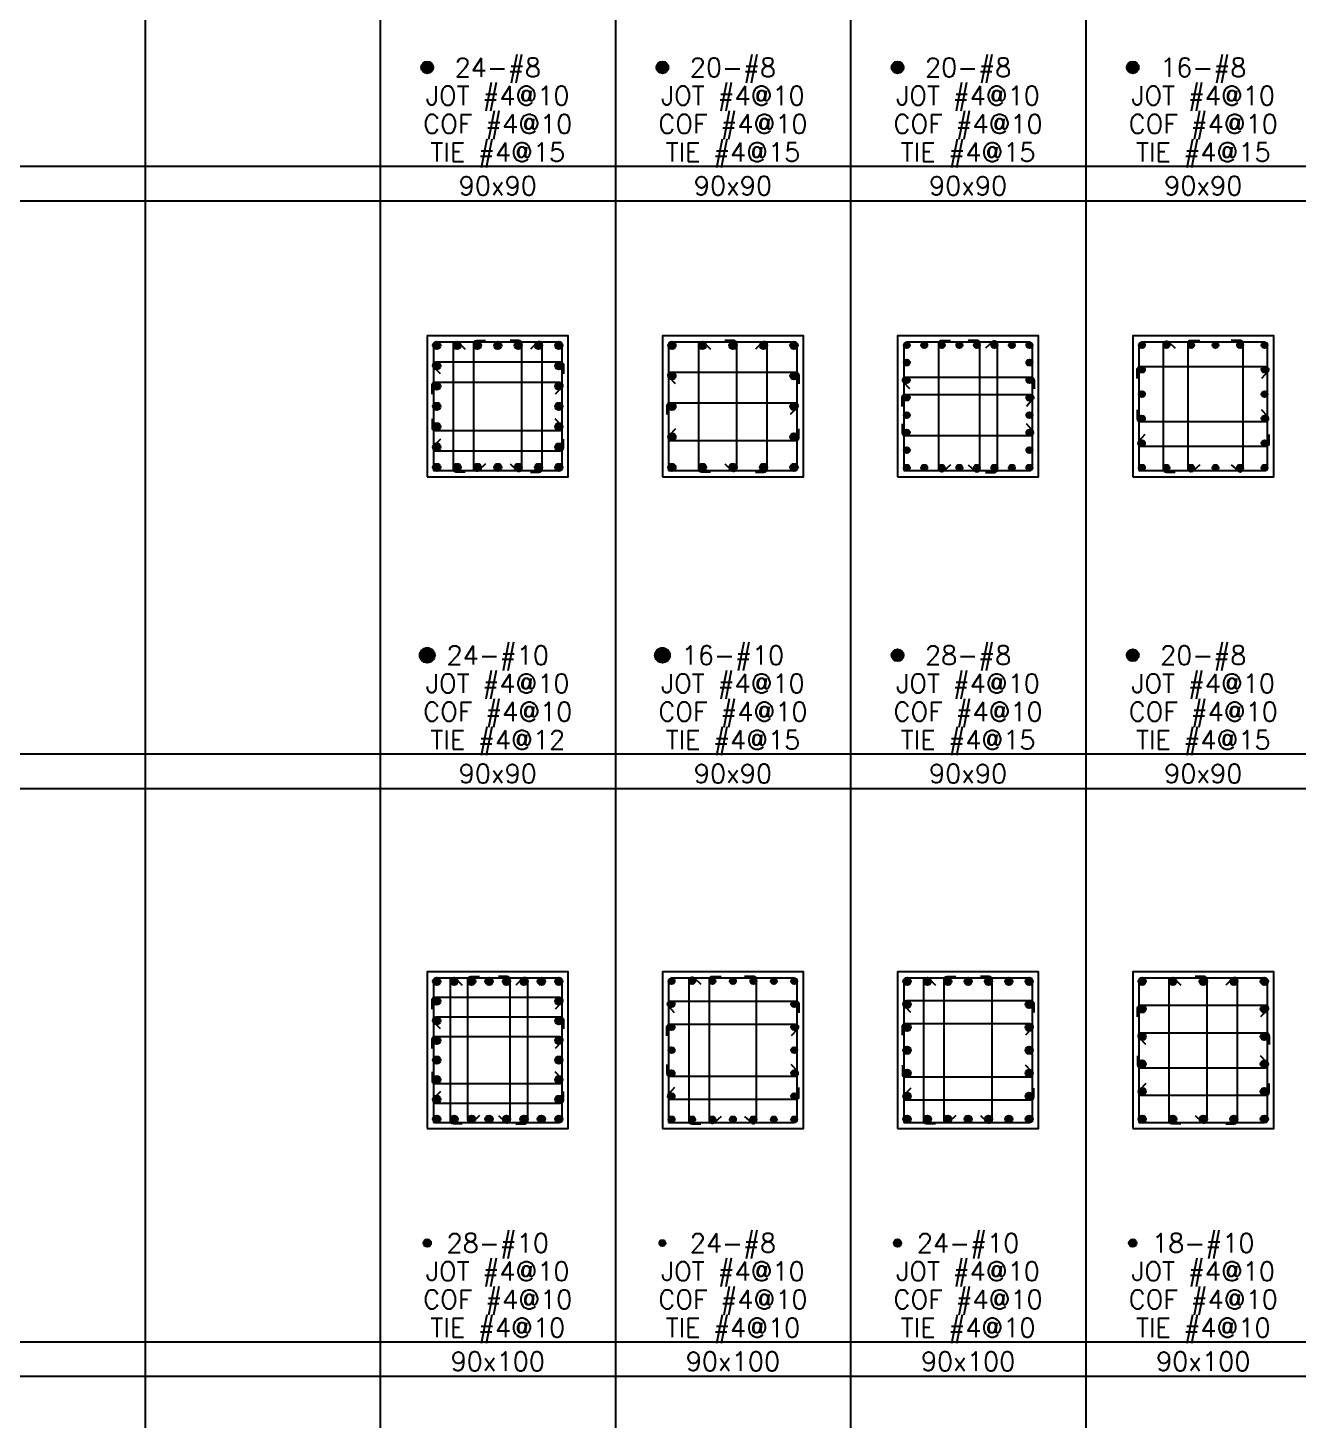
# Model space of a CAD drawing. Header units: millimetres. Extents: x 0 to 31920, y -6088 to 2522.
# Drawn here: x 7194 to 8005, y 825 to 1713 of the extents above; entities that cross this region are included whole.
import ezdxf
from ezdxf.enums import TextEntityAlignment as Align

# ---------------------------------------------------------------- set-up
doc = ezdxf.new("R2010")
doc.units = ezdxf.units.MM
doc.header["$MEASUREMENT"] = 0
for name, color, linetype in [('S-RC', 130, 'Continuous'), ('S-REINF', 6, 'Continuous'), ('S-REINFD', 201, 'Continuous'), ('S-STUD', 1, 'Continuous'), ('S-TEXT', 2, 'Continuous')]:
    doc.layers.add(name, color=color, linetype=linetype)
doc.styles.add('CS4', font='romans.shx', dxfattribs={"width": 0.8, "bigfont": 'lsp.shx'})

msp = doc.modelspace()

# ---------------------------------------------------------------- hatches: boundary and pattern name
at = {"layer": 'S-REINFD'}
h = msp.add_hatch(color=256, dxfattribs=at)
edge = h.paths.add_edge_path()
edge.add_arc((7449, 1688), 3.81, 0, 360)
h = msp.add_hatch(color=256, dxfattribs=at)
edge = h.paths.add_edge_path()
edge.add_arc((7599, 1688), 3.81, 0, 360)
h = msp.add_hatch(color=256, dxfattribs=at)
edge = h.paths.add_edge_path()
edge.add_arc((7749, 1688), 3.81, 0, 360)
h = msp.add_hatch(color=256, dxfattribs=at)
edge = h.paths.add_edge_path()
edge.add_arc((7899, 1688), 3.81, 0, 360)
h = msp.add_hatch(color=256, dxfattribs=at)
edge = h.paths.add_edge_path()
edge.add_arc((7455.06, 1510.69), 2.38, 0, 360)
h = msp.add_hatch(color=256, dxfattribs=at)
edge = h.paths.add_edge_path()
edge.add_arc((7468.04, 1510.69), 2.38, 0, 360)
h = msp.add_hatch(color=256, dxfattribs=at)
edge = h.paths.add_edge_path()
edge.add_arc((7481.02, 1510.69), 2.38, 0, 360)
h = msp.add_hatch(color=256, dxfattribs=at)
edge = h.paths.add_edge_path()
edge.add_arc((7494, 1510.69), 2.38, 0, 360)
h = msp.add_hatch(color=256, dxfattribs=at)
edge = h.paths.add_edge_path()
edge.add_arc((7506.98, 1510.69), 2.38, 0, 360)
h = msp.add_hatch(color=256, dxfattribs=at)
edge = h.paths.add_edge_path()
edge.add_arc((7519.96, 1510.69), 2.38, 0, 360)
h = msp.add_hatch(color=256, dxfattribs=at)
edge = h.paths.add_edge_path()
edge.add_arc((7532.94, 1510.69), 2.38, 0, 360)
h = msp.add_hatch(color=256, dxfattribs=at)
edge = h.paths.add_edge_path()
edge.add_arc((7605.06, 1510.69), 2.38, 0, 360)
h = msp.add_hatch(color=256, dxfattribs=at)
edge = h.paths.add_edge_path()
edge.add_arc((7624.53, 1510.69), 2.38, 0, 360)
h = msp.add_hatch(color=256, dxfattribs=at)
edge = h.paths.add_edge_path()
edge.add_arc((7644, 1510.69), 2.38, 0, 360)
h = msp.add_hatch(color=256, dxfattribs=at)
edge = h.paths.add_edge_path()
edge.add_arc((7663.47, 1510.69), 2.38, 0, 360)
h = msp.add_hatch(color=256, dxfattribs=at)
edge = h.paths.add_edge_path()
edge.add_arc((7682.94, 1510.69), 2.38, 0, 360)
h = msp.add_hatch(color=256, dxfattribs=at)
edge = h.paths.add_edge_path()
edge.add_arc((7754.9, 1510.85), 1.91, 0, 360)
h = msp.add_hatch(color=256, dxfattribs=at)
edge = h.paths.add_edge_path()
edge.add_arc((7766.07, 1510.85), 1.91, 0, 360)
h = msp.add_hatch(color=256, dxfattribs=at)
edge = h.paths.add_edge_path()
edge.add_arc((7777.24, 1510.85), 1.91, 0, 360)
h = msp.add_hatch(color=256, dxfattribs=at)
edge = h.paths.add_edge_path()
edge.add_arc((7788.41, 1510.85), 1.91, 0, 360)
h = msp.add_hatch(color=256, dxfattribs=at)
edge = h.paths.add_edge_path()
edge.add_arc((7799.59, 1510.85), 1.91, 0, 360)
h = msp.add_hatch(color=256, dxfattribs=at)
edge = h.paths.add_edge_path()
edge.add_arc((7810.76, 1510.85), 1.91, 0, 360)
h = msp.add_hatch(color=256, dxfattribs=at)
edge = h.paths.add_edge_path()
edge.add_arc((7821.93, 1510.85), 1.91, 0, 360)
h = msp.add_hatch(color=256, dxfattribs=at)
edge = h.paths.add_edge_path()
edge.add_arc((7833.09, 1510.85), 1.91, 0, 360)
h = msp.add_hatch(color=256, dxfattribs=at)
edge = h.paths.add_edge_path()
edge.add_arc((7904.9, 1510.85), 1.91, 0, 360)
h = msp.add_hatch(color=256, dxfattribs=at)
edge = h.paths.add_edge_path()
edge.add_arc((7920.54, 1510.85), 1.91, 0, 360)
h = msp.add_hatch(color=256, dxfattribs=at)
edge = h.paths.add_edge_path()
edge.add_arc((7936.18, 1510.85), 1.91, 0, 360)
h = msp.add_hatch(color=256, dxfattribs=at)
edge = h.paths.add_edge_path()
edge.add_arc((7951.82, 1510.85), 1.91, 0, 360)
h = msp.add_hatch(color=256, dxfattribs=at)
edge = h.paths.add_edge_path()
edge.add_arc((7967.46, 1510.85), 1.91, 0, 360)
h = msp.add_hatch(color=256, dxfattribs=at)
edge = h.paths.add_edge_path()
edge.add_arc((7983.09, 1510.85), 1.91, 0, 360)
h = msp.add_hatch(color=256, dxfattribs=at)
edge = h.paths.add_edge_path()
edge.add_arc((7754.9, 1499.67), 1.91, 0, 360)
h = msp.add_hatch(color=256, dxfattribs=at)
edge = h.paths.add_edge_path()
edge.add_arc((7833.09, 1499.67), 1.91, 0, 360)
h = msp.add_hatch(color=256, dxfattribs=at)
edge = h.paths.add_edge_path()
edge.add_arc((7455.06, 1497.71), 2.38, 0, 360)
h = msp.add_hatch(color=256, dxfattribs=at)
edge = h.paths.add_edge_path()
edge.add_arc((7532.94, 1497.71), 2.38, 0, 360)
h = msp.add_hatch(color=256, dxfattribs=at)
edge = h.paths.add_edge_path()
edge.add_arc((7605.06, 1491.22), 2.38, 0, 360)
h = msp.add_hatch(color=256, dxfattribs=at)
edge = h.paths.add_edge_path()
edge.add_arc((7682.94, 1491.22), 2.38, 0, 360)
h = msp.add_hatch(color=256, dxfattribs=at)
edge = h.paths.add_edge_path()
edge.add_arc((7904.9, 1495.21), 1.91, 0, 360)
h = msp.add_hatch(color=256, dxfattribs=at)
edge = h.paths.add_edge_path()
edge.add_arc((7983.09, 1495.21), 1.91, 0, 360)
h = msp.add_hatch(color=256, dxfattribs=at)
edge = h.paths.add_edge_path()
edge.add_arc((7455.06, 1484.73), 2.38, 0, 360)
h = msp.add_hatch(color=256, dxfattribs=at)
edge = h.paths.add_edge_path()
edge.add_arc((7532.94, 1484.73), 2.38, 0, 360)
h = msp.add_hatch(color=256, dxfattribs=at)
edge = h.paths.add_edge_path()
edge.add_arc((7754.9, 1488.51), 1.91, 0, 360)
h = msp.add_hatch(color=256, dxfattribs=at)
edge = h.paths.add_edge_path()
edge.add_arc((7833.09, 1488.51), 1.91, 0, 360)
h = msp.add_hatch(color=256, dxfattribs=at)
edge = h.paths.add_edge_path()
edge.add_arc((7754.9, 1477.34), 1.91, 0, 360)
h = msp.add_hatch(color=256, dxfattribs=at)
edge = h.paths.add_edge_path()
edge.add_arc((7833.09, 1477.34), 1.91, 0, 360)
h = msp.add_hatch(color=256, dxfattribs=at)
edge = h.paths.add_edge_path()
edge.add_arc((7904.9, 1479.57), 1.91, 0, 360)
h = msp.add_hatch(color=256, dxfattribs=at)
edge = h.paths.add_edge_path()
edge.add_arc((7983.09, 1479.57), 1.91, 0, 360)
h = msp.add_hatch(color=256, dxfattribs=at)
edge = h.paths.add_edge_path()
edge.add_arc((7455.06, 1471.75), 2.38, 0, 360)
h = msp.add_hatch(color=256, dxfattribs=at)
edge = h.paths.add_edge_path()
edge.add_arc((7532.94, 1471.75), 2.38, 0, 360)
h = msp.add_hatch(color=256, dxfattribs=at)
edge = h.paths.add_edge_path()
edge.add_arc((7605.06, 1471.75), 2.38, 0, 360)
h = msp.add_hatch(color=256, dxfattribs=at)
edge = h.paths.add_edge_path()
edge.add_arc((7682.94, 1471.75), 2.38, 0, 360)
h = msp.add_hatch(color=256, dxfattribs=at)
edge = h.paths.add_edge_path()
edge.add_arc((7754.9, 1466.17), 1.91, 0, 360)
h = msp.add_hatch(color=256, dxfattribs=at)
edge = h.paths.add_edge_path()
edge.add_arc((7833.09, 1466.17), 1.91, 0, 360)
h = msp.add_hatch(color=256, dxfattribs=at)
edge = h.paths.add_edge_path()
edge.add_arc((7904.9, 1463.93), 1.91, 0, 360)
h = msp.add_hatch(color=256, dxfattribs=at)
edge = h.paths.add_edge_path()
edge.add_arc((7983.09, 1463.93), 1.91, 0, 360)
h = msp.add_hatch(color=256, dxfattribs=at)
edge = h.paths.add_edge_path()
edge.add_arc((7455.06, 1458.77), 2.38, 0, 360)
h = msp.add_hatch(color=256, dxfattribs=at)
edge = h.paths.add_edge_path()
edge.add_arc((7532.94, 1458.77), 2.38, 0, 360)
h = msp.add_hatch(color=256, dxfattribs=at)
edge = h.paths.add_edge_path()
edge.add_arc((7754.9, 1455), 1.91, 0, 360)
h = msp.add_hatch(color=256, dxfattribs=at)
edge = h.paths.add_edge_path()
edge.add_arc((7833.09, 1455), 1.91, 0, 360)
h = msp.add_hatch(color=256, dxfattribs=at)
edge = h.paths.add_edge_path()
edge.add_arc((7455.06, 1445.79), 2.38, 0, 360)
h = msp.add_hatch(color=256, dxfattribs=at)
edge = h.paths.add_edge_path()
edge.add_arc((7532.94, 1445.79), 2.38, 0, 360)
h = msp.add_hatch(color=256, dxfattribs=at)
edge = h.paths.add_edge_path()
edge.add_arc((7605.06, 1452.28), 2.38, 0, 360)
h = msp.add_hatch(color=256, dxfattribs=at)
edge = h.paths.add_edge_path()
edge.add_arc((7682.94, 1452.28), 2.38, 0, 360)
h = msp.add_hatch(color=256, dxfattribs=at)
edge = h.paths.add_edge_path()
edge.add_arc((7904.9, 1448.29), 1.91, 0, 360)
h = msp.add_hatch(color=256, dxfattribs=at)
edge = h.paths.add_edge_path()
edge.add_arc((7983.09, 1448.29), 1.91, 0, 360)
h = msp.add_hatch(color=256, dxfattribs=at)
edge = h.paths.add_edge_path()
edge.add_arc((7754.9, 1443.83), 1.91, 0, 360)
h = msp.add_hatch(color=256, dxfattribs=at)
edge = h.paths.add_edge_path()
edge.add_arc((7833.09, 1443.83), 1.91, 0, 360)
h = msp.add_hatch(color=256, dxfattribs=at)
edge = h.paths.add_edge_path()
edge.add_arc((7455.06, 1432.81), 2.38, 0, 360)
h = msp.add_hatch(color=256, dxfattribs=at)
edge = h.paths.add_edge_path()
edge.add_arc((7468.04, 1432.81), 2.38, 0, 360)
h = msp.add_hatch(color=256, dxfattribs=at)
edge = h.paths.add_edge_path()
edge.add_arc((7481.02, 1432.81), 2.38, 0, 360)
h = msp.add_hatch(color=256, dxfattribs=at)
edge = h.paths.add_edge_path()
edge.add_arc((7494, 1432.81), 2.38, 0, 360)
h = msp.add_hatch(color=256, dxfattribs=at)
edge = h.paths.add_edge_path()
edge.add_arc((7506.98, 1432.81), 2.38, 0, 360)
h = msp.add_hatch(color=256, dxfattribs=at)
edge = h.paths.add_edge_path()
edge.add_arc((7519.96, 1432.81), 2.38, 0, 360)
h = msp.add_hatch(color=256, dxfattribs=at)
edge = h.paths.add_edge_path()
edge.add_arc((7532.94, 1432.81), 2.38, 0, 360)
h = msp.add_hatch(color=256, dxfattribs=at)
edge = h.paths.add_edge_path()
edge.add_arc((7605.06, 1432.81), 2.38, 0, 360)
h = msp.add_hatch(color=256, dxfattribs=at)
edge = h.paths.add_edge_path()
edge.add_arc((7624.53, 1432.81), 2.38, 0, 360)
h = msp.add_hatch(color=256, dxfattribs=at)
edge = h.paths.add_edge_path()
edge.add_arc((7644, 1432.81), 2.38, 0, 360)
h = msp.add_hatch(color=256, dxfattribs=at)
edge = h.paths.add_edge_path()
edge.add_arc((7663.47, 1432.81), 2.38, 0, 360)
h = msp.add_hatch(color=256, dxfattribs=at)
edge = h.paths.add_edge_path()
edge.add_arc((7682.94, 1432.81), 2.38, 0, 360)
h = msp.add_hatch(color=256, dxfattribs=at)
edge = h.paths.add_edge_path()
edge.add_arc((7754.9, 1432.66), 1.91, 0, 360)
h = msp.add_hatch(color=256, dxfattribs=at)
edge = h.paths.add_edge_path()
edge.add_arc((7766.07, 1432.66), 1.91, 0, 360)
h = msp.add_hatch(color=256, dxfattribs=at)
edge = h.paths.add_edge_path()
edge.add_arc((7777.24, 1432.66), 1.91, 0, 360)
h = msp.add_hatch(color=256, dxfattribs=at)
edge = h.paths.add_edge_path()
edge.add_arc((7788.41, 1432.66), 1.91, 0, 360)
h = msp.add_hatch(color=256, dxfattribs=at)
edge = h.paths.add_edge_path()
edge.add_arc((7799.59, 1432.66), 1.91, 0, 360)
h = msp.add_hatch(color=256, dxfattribs=at)
edge = h.paths.add_edge_path()
edge.add_arc((7810.76, 1432.66), 1.91, 0, 360)
h = msp.add_hatch(color=256, dxfattribs=at)
edge = h.paths.add_edge_path()
edge.add_arc((7821.93, 1432.66), 1.91, 0, 360)
h = msp.add_hatch(color=256, dxfattribs=at)
edge = h.paths.add_edge_path()
edge.add_arc((7833.09, 1432.66), 1.91, 0, 360)
h = msp.add_hatch(color=256, dxfattribs=at)
edge = h.paths.add_edge_path()
edge.add_arc((7904.9, 1432.66), 1.91, 0, 360)
h = msp.add_hatch(color=256, dxfattribs=at)
edge = h.paths.add_edge_path()
edge.add_arc((7920.54, 1432.66), 1.91, 0, 360)
h = msp.add_hatch(color=256, dxfattribs=at)
edge = h.paths.add_edge_path()
edge.add_arc((7936.18, 1432.66), 1.91, 0, 360)
h = msp.add_hatch(color=256, dxfattribs=at)
edge = h.paths.add_edge_path()
edge.add_arc((7951.82, 1432.66), 1.91, 0, 360)
h = msp.add_hatch(color=256, dxfattribs=at)
edge = h.paths.add_edge_path()
edge.add_arc((7967.46, 1432.66), 1.91, 0, 360)
h = msp.add_hatch(color=256, dxfattribs=at)
edge = h.paths.add_edge_path()
edge.add_arc((7983.09, 1432.66), 1.91, 0, 360)
h = msp.add_hatch(color=256, dxfattribs=at)
edge = h.paths.add_edge_path()
edge.add_arc((7449, 1313), 4.76, 0, 360)
h = msp.add_hatch(color=256, dxfattribs=at)
edge = h.paths.add_edge_path()
edge.add_arc((7599, 1313), 4.76, 0, 360)
h = msp.add_hatch(color=256, dxfattribs=at)
edge = h.paths.add_edge_path()
edge.add_arc((7749, 1313), 3.81, 0, 360)
h = msp.add_hatch(color=256, dxfattribs=at)
edge = h.paths.add_edge_path()
edge.add_arc((7899, 1313), 3.81, 0, 360)
h = msp.add_hatch(color=256, dxfattribs=at)
edge = h.paths.add_edge_path()
edge.add_arc((7455.06, 1104.94), 2.38, 0, 360)
h = msp.add_hatch(color=256, dxfattribs=at)
edge = h.paths.add_edge_path()
edge.add_arc((7466.19, 1104.94), 2.38, 0, 360)
h = msp.add_hatch(color=256, dxfattribs=at)
edge = h.paths.add_edge_path()
edge.add_arc((7477.31, 1104.94), 2.38, 0, 360)
h = msp.add_hatch(color=256, dxfattribs=at)
edge = h.paths.add_edge_path()
edge.add_arc((7488.44, 1104.94), 2.38, 0, 360)
h = msp.add_hatch(color=256, dxfattribs=at)
edge = h.paths.add_edge_path()
edge.add_arc((7499.56, 1104.94), 2.38, 0, 360)
h = msp.add_hatch(color=256, dxfattribs=at)
edge = h.paths.add_edge_path()
edge.add_arc((7510.69, 1104.94), 2.38, 0, 360)
h = msp.add_hatch(color=256, dxfattribs=at)
edge = h.paths.add_edge_path()
edge.add_arc((7521.81, 1104.94), 2.38, 0, 360)
h = msp.add_hatch(color=256, dxfattribs=at)
edge = h.paths.add_edge_path()
edge.add_arc((7532.94, 1104.94), 2.38, 0, 360)
h = msp.add_hatch(color=256, dxfattribs=at)
edge = h.paths.add_edge_path()
edge.add_arc((7604.9, 1105.1), 1.91, 0, 360)
h = msp.add_hatch(color=256, dxfattribs=at)
edge = h.paths.add_edge_path()
edge.add_arc((7617.94, 1105.1), 1.91, 0, 360)
h = msp.add_hatch(color=256, dxfattribs=at)
edge = h.paths.add_edge_path()
edge.add_arc((7630.97, 1105.1), 1.91, 0, 360)
h = msp.add_hatch(color=256, dxfattribs=at)
edge = h.paths.add_edge_path()
edge.add_arc((7644, 1105.1), 1.91, 0, 360)
h = msp.add_hatch(color=256, dxfattribs=at)
edge = h.paths.add_edge_path()
edge.add_arc((7657.03, 1105.1), 1.91, 0, 360)
h = msp.add_hatch(color=256, dxfattribs=at)
edge = h.paths.add_edge_path()
edge.add_arc((7670.06, 1105.1), 1.91, 0, 360)
h = msp.add_hatch(color=256, dxfattribs=at)
edge = h.paths.add_edge_path()
edge.add_arc((7683.09, 1105.1), 1.91, 0, 360)
h = msp.add_hatch(color=256, dxfattribs=at)
edge = h.paths.add_edge_path()
edge.add_arc((7755.06, 1104.94), 2.38, 0, 360)
h = msp.add_hatch(color=256, dxfattribs=at)
edge = h.paths.add_edge_path()
edge.add_arc((7768.04, 1104.94), 2.38, 0, 360)
h = msp.add_hatch(color=256, dxfattribs=at)
edge = h.paths.add_edge_path()
edge.add_arc((7781.02, 1104.94), 2.38, 0, 360)
h = msp.add_hatch(color=256, dxfattribs=at)
edge = h.paths.add_edge_path()
edge.add_arc((7794, 1104.94), 2.38, 0, 360)
h = msp.add_hatch(color=256, dxfattribs=at)
edge = h.paths.add_edge_path()
edge.add_arc((7806.98, 1104.94), 2.38, 0, 360)
h = msp.add_hatch(color=256, dxfattribs=at)
edge = h.paths.add_edge_path()
edge.add_arc((7819.96, 1104.94), 2.38, 0, 360)
h = msp.add_hatch(color=256, dxfattribs=at)
edge = h.paths.add_edge_path()
edge.add_arc((7832.94, 1104.94), 2.38, 0, 360)
h = msp.add_hatch(color=256, dxfattribs=at)
edge = h.paths.add_edge_path()
edge.add_arc((7905.06, 1104.94), 2.38, 0, 360)
h = msp.add_hatch(color=256, dxfattribs=at)
edge = h.paths.add_edge_path()
edge.add_arc((7924.53, 1104.94), 2.38, 0, 360)
h = msp.add_hatch(color=256, dxfattribs=at)
edge = h.paths.add_edge_path()
edge.add_arc((7944, 1104.94), 2.38, 0, 360)
h = msp.add_hatch(color=256, dxfattribs=at)
edge = h.paths.add_edge_path()
edge.add_arc((7963.47, 1104.94), 2.38, 0, 360)
h = msp.add_hatch(color=256, dxfattribs=at)
edge = h.paths.add_edge_path()
edge.add_arc((7982.94, 1104.94), 2.38, 0, 360)
h = msp.add_hatch(color=256, dxfattribs=at)
edge = h.paths.add_edge_path()
edge.add_arc((7455.06, 1092.38), 2.38, 0, 360)
h = msp.add_hatch(color=256, dxfattribs=at)
edge = h.paths.add_edge_path()
edge.add_arc((7532.94, 1092.38), 2.38, 0, 360)
h = msp.add_hatch(color=256, dxfattribs=at)
edge = h.paths.add_edge_path()
edge.add_arc((7755.06, 1090.29), 2.38, 0, 360)
h = msp.add_hatch(color=256, dxfattribs=at)
edge = h.paths.add_edge_path()
edge.add_arc((7832.94, 1090.29), 2.38, 0, 360)
h = msp.add_hatch(color=256, dxfattribs=at)
edge = h.paths.add_edge_path()
edge.add_arc((7604.9, 1090.4), 1.91, 0, 360)
h = msp.add_hatch(color=256, dxfattribs=at)
edge = h.paths.add_edge_path()
edge.add_arc((7683.09, 1090.4), 1.91, 0, 360)
h = msp.add_hatch(color=256, dxfattribs=at)
edge = h.paths.add_edge_path()
edge.add_arc((7905.06, 1087.36), 2.38, 0, 360)
h = msp.add_hatch(color=256, dxfattribs=at)
edge = h.paths.add_edge_path()
edge.add_arc((7982.94, 1087.36), 2.38, 0, 360)
h = msp.add_hatch(color=256, dxfattribs=at)
edge = h.paths.add_edge_path()
edge.add_arc((7455.06, 1079.83), 2.38, 0, 360)
h = msp.add_hatch(color=256, dxfattribs=at)
edge = h.paths.add_edge_path()
edge.add_arc((7532.94, 1079.83), 2.38, 0, 360)
h = msp.add_hatch(color=256, dxfattribs=at)
edge = h.paths.add_edge_path()
edge.add_arc((7604.9, 1075.7), 1.91, 0, 360)
h = msp.add_hatch(color=256, dxfattribs=at)
edge = h.paths.add_edge_path()
edge.add_arc((7683.09, 1075.7), 1.91, 0, 360)
h = msp.add_hatch(color=256, dxfattribs=at)
edge = h.paths.add_edge_path()
edge.add_arc((7755.06, 1075.65), 2.38, 0, 360)
h = msp.add_hatch(color=256, dxfattribs=at)
edge = h.paths.add_edge_path()
edge.add_arc((7832.94, 1075.65), 2.38, 0, 360)
h = msp.add_hatch(color=256, dxfattribs=at)
edge = h.paths.add_edge_path()
edge.add_arc((7455.06, 1067.28), 2.38, 0, 360)
h = msp.add_hatch(color=256, dxfattribs=at)
edge = h.paths.add_edge_path()
edge.add_arc((7532.94, 1067.28), 2.38, 0, 360)
h = msp.add_hatch(color=256, dxfattribs=at)
edge = h.paths.add_edge_path()
edge.add_arc((7905.06, 1069.79), 2.38, 0, 360)
h = msp.add_hatch(color=256, dxfattribs=at)
edge = h.paths.add_edge_path()
edge.add_arc((7982.94, 1069.79), 2.38, 0, 360)
h = msp.add_hatch(color=256, dxfattribs=at)
edge = h.paths.add_edge_path()
edge.add_arc((7455.06, 1054.72), 2.38, 0, 360)
h = msp.add_hatch(color=256, dxfattribs=at)
edge = h.paths.add_edge_path()
edge.add_arc((7532.94, 1054.72), 2.38, 0, 360)
h = msp.add_hatch(color=256, dxfattribs=at)
edge = h.paths.add_edge_path()
edge.add_arc((7604.9, 1061), 1.91, 0, 360)
h = msp.add_hatch(color=256, dxfattribs=at)
edge = h.paths.add_edge_path()
edge.add_arc((7683.09, 1061), 1.91, 0, 360)
h = msp.add_hatch(color=256, dxfattribs=at)
edge = h.paths.add_edge_path()
edge.add_arc((7755.06, 1061), 2.38, 0, 360)
h = msp.add_hatch(color=256, dxfattribs=at)
edge = h.paths.add_edge_path()
edge.add_arc((7832.94, 1061), 2.38, 0, 360)
h = msp.add_hatch(color=256, dxfattribs=at)
edge = h.paths.add_edge_path()
edge.add_arc((7604.9, 1046.3), 1.91, 0, 360)
h = msp.add_hatch(color=256, dxfattribs=at)
edge = h.paths.add_edge_path()
edge.add_arc((7683.09, 1046.3), 1.91, 0, 360)
h = msp.add_hatch(color=256, dxfattribs=at)
edge = h.paths.add_edge_path()
edge.add_arc((7755.06, 1046.35), 2.38, 0, 360)
h = msp.add_hatch(color=256, dxfattribs=at)
edge = h.paths.add_edge_path()
edge.add_arc((7832.94, 1046.35), 2.38, 0, 360)
h = msp.add_hatch(color=256, dxfattribs=at)
edge = h.paths.add_edge_path()
edge.add_arc((7905.06, 1052.21), 2.38, 0, 360)
h = msp.add_hatch(color=256, dxfattribs=at)
edge = h.paths.add_edge_path()
edge.add_arc((7982.94, 1052.21), 2.38, 0, 360)
h = msp.add_hatch(color=256, dxfattribs=at)
edge = h.paths.add_edge_path()
edge.add_arc((7455.06, 1042.17), 2.38, 0, 360)
h = msp.add_hatch(color=256, dxfattribs=at)
edge = h.paths.add_edge_path()
edge.add_arc((7532.94, 1042.17), 2.38, 0, 360)
h = msp.add_hatch(color=256, dxfattribs=at)
edge = h.paths.add_edge_path()
edge.add_arc((7455.06, 1029.62), 2.38, 0, 360)
h = msp.add_hatch(color=256, dxfattribs=at)
edge = h.paths.add_edge_path()
edge.add_arc((7532.94, 1029.62), 2.38, 0, 360)
h = msp.add_hatch(color=256, dxfattribs=at)
edge = h.paths.add_edge_path()
edge.add_arc((7604.9, 1031.6), 1.91, 0, 360)
h = msp.add_hatch(color=256, dxfattribs=at)
edge = h.paths.add_edge_path()
edge.add_arc((7683.09, 1031.6), 1.91, 0, 360)
h = msp.add_hatch(color=256, dxfattribs=at)
edge = h.paths.add_edge_path()
edge.add_arc((7755.06, 1031.71), 2.38, 0, 360)
h = msp.add_hatch(color=256, dxfattribs=at)
edge = h.paths.add_edge_path()
edge.add_arc((7832.94, 1031.71), 2.38, 0, 360)
h = msp.add_hatch(color=256, dxfattribs=at)
edge = h.paths.add_edge_path()
edge.add_arc((7905.06, 1034.64), 2.38, 0, 360)
h = msp.add_hatch(color=256, dxfattribs=at)
edge = h.paths.add_edge_path()
edge.add_arc((7982.94, 1034.64), 2.38, 0, 360)
h = msp.add_hatch(color=256, dxfattribs=at)
edge = h.paths.add_edge_path()
edge.add_arc((7455.06, 1017.06), 2.38, 0, 360)
h = msp.add_hatch(color=256, dxfattribs=at)
edge = h.paths.add_edge_path()
edge.add_arc((7466.19, 1017.06), 2.38, 0, 360)
h = msp.add_hatch(color=256, dxfattribs=at)
edge = h.paths.add_edge_path()
edge.add_arc((7477.31, 1017.06), 2.38, 0, 360)
h = msp.add_hatch(color=256, dxfattribs=at)
edge = h.paths.add_edge_path()
edge.add_arc((7488.44, 1017.06), 2.38, 0, 360)
h = msp.add_hatch(color=256, dxfattribs=at)
edge = h.paths.add_edge_path()
edge.add_arc((7499.56, 1017.06), 2.38, 0, 360)
h = msp.add_hatch(color=256, dxfattribs=at)
edge = h.paths.add_edge_path()
edge.add_arc((7510.69, 1017.06), 2.38, 0, 360)
h = msp.add_hatch(color=256, dxfattribs=at)
edge = h.paths.add_edge_path()
edge.add_arc((7521.81, 1017.06), 2.38, 0, 360)
h = msp.add_hatch(color=256, dxfattribs=at)
edge = h.paths.add_edge_path()
edge.add_arc((7532.94, 1017.06), 2.38, 0, 360)
h = msp.add_hatch(color=256, dxfattribs=at)
edge = h.paths.add_edge_path()
edge.add_arc((7604.9, 1016.9), 1.91, 0, 360)
h = msp.add_hatch(color=256, dxfattribs=at)
edge = h.paths.add_edge_path()
edge.add_arc((7617.94, 1016.9), 1.91, 0, 360)
h = msp.add_hatch(color=256, dxfattribs=at)
edge = h.paths.add_edge_path()
edge.add_arc((7630.97, 1016.9), 1.91, 0, 360)
h = msp.add_hatch(color=256, dxfattribs=at)
edge = h.paths.add_edge_path()
edge.add_arc((7644, 1016.9), 1.91, 0, 360)
h = msp.add_hatch(color=256, dxfattribs=at)
edge = h.paths.add_edge_path()
edge.add_arc((7657.03, 1016.9), 1.91, 0, 360)
h = msp.add_hatch(color=256, dxfattribs=at)
edge = h.paths.add_edge_path()
edge.add_arc((7670.06, 1016.9), 1.91, 0, 360)
h = msp.add_hatch(color=256, dxfattribs=at)
edge = h.paths.add_edge_path()
edge.add_arc((7683.09, 1016.9), 1.91, 0, 360)
h = msp.add_hatch(color=256, dxfattribs=at)
edge = h.paths.add_edge_path()
edge.add_arc((7755.06, 1017.06), 2.38, 0, 360)
h = msp.add_hatch(color=256, dxfattribs=at)
edge = h.paths.add_edge_path()
edge.add_arc((7768.04, 1017.06), 2.38, 0, 360)
h = msp.add_hatch(color=256, dxfattribs=at)
edge = h.paths.add_edge_path()
edge.add_arc((7781.02, 1017.06), 2.38, 0, 360)
h = msp.add_hatch(color=256, dxfattribs=at)
edge = h.paths.add_edge_path()
edge.add_arc((7794, 1017.06), 2.38, 0, 360)
h = msp.add_hatch(color=256, dxfattribs=at)
edge = h.paths.add_edge_path()
edge.add_arc((7806.98, 1017.06), 2.38, 0, 360)
h = msp.add_hatch(color=256, dxfattribs=at)
edge = h.paths.add_edge_path()
edge.add_arc((7819.96, 1017.06), 2.38, 0, 360)
h = msp.add_hatch(color=256, dxfattribs=at)
edge = h.paths.add_edge_path()
edge.add_arc((7832.94, 1017.06), 2.38, 0, 360)
h = msp.add_hatch(color=256, dxfattribs=at)
edge = h.paths.add_edge_path()
edge.add_arc((7905.06, 1017.06), 2.38, 0, 360)
h = msp.add_hatch(color=256, dxfattribs=at)
edge = h.paths.add_edge_path()
edge.add_arc((7924.53, 1017.06), 2.38, 0, 360)
h = msp.add_hatch(color=256, dxfattribs=at)
edge = h.paths.add_edge_path()
edge.add_arc((7944, 1017.06), 2.38, 0, 360)
h = msp.add_hatch(color=256, dxfattribs=at)
edge = h.paths.add_edge_path()
edge.add_arc((7963.47, 1017.06), 2.38, 0, 360)
h = msp.add_hatch(color=256, dxfattribs=at)
edge = h.paths.add_edge_path()
edge.add_arc((7982.94, 1017.06), 2.38, 0, 360)
h = msp.add_hatch(color=256, dxfattribs=at)
edge = h.paths.add_edge_path()
edge.add_arc((7449, 938), 2.38, 0, 360)
h = msp.add_hatch(color=256, dxfattribs=at)
edge = h.paths.add_edge_path()
edge.add_arc((7599, 938), 1.91, 0, 360)
h = msp.add_hatch(color=256, dxfattribs=at)
edge = h.paths.add_edge_path()
edge.add_arc((7749, 938), 2.38, 0, 360)
h = msp.add_hatch(color=256, dxfattribs=at)
edge = h.paths.add_edge_path()
edge.add_arc((7899, 938), 2.38, 0, 360)

# ---------------------------------------------------------------- linework, layer by layer
at = {"layer": 'S-RC'}
for points in [[(7449, 1426.75), (7539, 1426.75), (7539, 1516.75), (7449, 1516.75), (7449, 1426.75)], [(7599, 1426.75), (7689, 1426.75), (7689, 1516.75), (7599, 1516.75), (7599, 1426.75)], [(7749, 1426.75), (7839, 1426.75), (7839, 1516.75), (7749, 1516.75), (7749, 1426.75)], [(7899, 1426.75), (7989, 1426.75), (7989, 1516.75), (7899, 1516.75), (7899, 1426.75)], [(7449, 1011), (7539, 1011), (7539, 1111), (7449, 1111), (7449, 1011)], [(7599, 1011), (7689, 1011), (7689, 1111), (7599, 1111), (7599, 1011)], [(7749, 1011), (7839, 1011), (7839, 1111), (7749, 1111), (7749, 1011)], [(7899, 1011), (7989, 1011), (7989, 1111), (7899, 1111), (7899, 1011)]]:
    msp.add_lwpolyline(points, dxfattribs=at)
at = {"layer": 'S-REINF', "color": 2}
for points in [[(7453, 1430.75), (7533.1, 1430.75, 0.414214), (7535, 1432.65), (7535, 1510.85, 0.414214), (7533.1, 1512.75), (7454.9, 1512.75, 0.414214), (7453, 1510.85), (7453, 1430.75)], [(7473.16, 1429.81), (7467.56, 1429.81, -0.414214), (7465.66, 1431.71), (7465.66, 1511.15, -0.665297), (7468.89, 1512.5), (7473.16, 1508.31)], [(7486.14, 1435.19), (7481.87, 1431, -0.665297), (7478.64, 1432.35), (7478.64, 1511.79, -0.414214), (7480.54, 1513.69), (7486.14, 1513.69)], [(7501.86, 1435.19), (7506.13, 1431, 0.665297), (7509.36, 1432.35), (7509.36, 1511.79, 0.414214), (7507.46, 1513.69), (7501.86, 1513.69)], [(7514.84, 1429.81), (7520.44, 1429.81, 0.414214), (7522.34, 1431.71), (7522.34, 1511.15, 0.665297), (7519.11, 1512.5), (7514.84, 1508.31)], [(7603, 1430.75), (7683.1, 1430.75, 0.414214), (7685, 1432.65), (7685, 1510.85, 0.414214), (7683.1, 1512.75), (7604.9, 1512.75, 0.414214), (7603, 1510.85), (7603, 1430.75)], [(7629.65, 1429.81), (7624.05, 1429.81, -0.414214), (7622.15, 1431.71), (7622.15, 1511.15, -0.665297), (7625.38, 1512.5), (7629.65, 1508.31)], [(7638.88, 1435.19), (7643.15, 1431, 0.665297), (7646.38, 1432.35), (7646.38, 1511.79, 0.414214), (7644.48, 1513.69), (7638.88, 1513.69)], [(7658.35, 1429.81), (7663.95, 1429.81, 0.414214), (7665.85, 1431.71), (7665.85, 1511.15, 0.665297), (7662.62, 1512.5), (7658.35, 1508.31)], [(7753, 1430.75), (7833.1, 1430.75, 0.414214), (7835, 1432.65), (7835, 1510.85, 0.414214), (7833.1, 1512.75), (7754.9, 1512.75, 0.414214), (7753, 1510.85), (7753, 1430.75)], [(7782.84, 1434.56), (7778.53, 1430.59, -0.653352), (7775.34, 1431.99), (7775.34, 1511.94, -0.414214), (7777.24, 1513.85), (7782.84, 1513.85)], [(7793.99, 1434.56), (7798.3, 1430.59, 0.653352), (7801.49, 1431.99), (7801.49, 1511.94, 0.414214), (7799.59, 1513.85), (7793.99, 1513.85)], [(7805.16, 1429.66), (7810.76, 1429.66, 0.414214), (7812.66, 1431.56), (7812.66, 1511.51, 0.653352), (7809.47, 1512.91), (7805.16, 1508.94)], [(7903, 1430.75), (7983.1, 1430.75, 0.414214), (7985, 1432.65), (7985, 1510.85, 0.414214), (7983.1, 1512.75), (7904.9, 1512.75, 0.414214), (7903, 1510.85), (7903, 1430.75)], [(7926.14, 1429.66), (7920.54, 1429.66, -0.414214), (7918.64, 1431.56), (7918.64, 1511.51, -0.653352), (7921.82, 1512.91), (7926.14, 1508.94)], [(7941.78, 1434.56), (7937.46, 1430.59, -0.653352), (7934.28, 1431.99), (7934.28, 1511.94, -0.414214), (7936.18, 1513.85), (7941.78, 1513.85)], [(7961.86, 1434.56), (7966.18, 1430.59, 0.653352), (7969.36, 1431.99), (7969.36, 1511.94, 0.414214), (7967.46, 1513.85), (7961.86, 1513.85)], [(7457.44, 1492.59), (7453.25, 1496.86, -0.665297), (7454.6, 1500.09), (7534.04, 1500.09, -0.414214), (7535.94, 1498.19), (7535.94, 1492.59)], [(7607.45, 1486.1), (7603.25, 1490.37, -0.665297), (7604.6, 1493.6), (7684.04, 1493.6, -0.414214), (7685.94, 1491.7), (7685.94, 1486.1)], [(7901.9, 1489.61), (7901.9, 1495.21, -0.414214), (7903.8, 1497.11), (7983.76, 1497.11, -0.653352), (7985.16, 1493.93), (7981.19, 1489.61)], [(7452.06, 1479.61), (7452.06, 1485.21, -0.414214), (7453.96, 1487.11), (7533.4, 1487.11, -0.665297), (7534.75, 1483.88), (7530.56, 1479.61)], [(7756.81, 1482.91), (7752.84, 1487.22, -0.653352), (7754.24, 1490.41), (7834.19, 1490.41, -0.414214), (7836.09, 1488.51), (7836.09, 1482.91)], [(7751.9, 1471.74), (7751.9, 1477.34, -0.414214), (7753.8, 1479.24), (7833.76, 1479.24, -0.653352), (7835.16, 1476.05), (7831.19, 1471.74)], [(7602.06, 1466.63), (7602.06, 1472.23, -0.414214), (7603.96, 1474.13), (7683.4, 1474.13, -0.665297), (7684.75, 1470.9), (7680.56, 1466.63)], [(7901.9, 1469.53), (7901.9, 1463.93, 0.414214), (7903.8, 1462.03), (7983.76, 1462.03, 0.653352), (7985.16, 1465.21), (7981.19, 1469.53)], [(7452.06, 1463.89), (7452.06, 1458.29, 0.414214), (7453.96, 1456.39), (7533.4, 1456.39, 0.665297), (7534.75, 1459.62), (7530.56, 1463.89)], [(7607.45, 1457.4), (7603.25, 1453.13, 0.665297), (7604.6, 1449.9), (7684.04, 1449.9, 0.414214), (7685.94, 1451.8), (7685.94, 1457.4)], [(7751.9, 1460.59), (7751.9, 1454.99, 0.414214), (7753.8, 1453.09), (7833.76, 1453.09, 0.653352), (7835.16, 1456.28), (7831.19, 1460.59)], [(7457.44, 1450.91), (7453.25, 1446.64, 0.665297), (7454.6, 1443.41), (7534.04, 1443.41, 0.414214), (7535.94, 1445.31), (7535.94, 1450.91)], [(7906.81, 1453.89), (7902.84, 1449.57, 0.653352), (7904.24, 1446.39), (7984.19, 1446.39, 0.414214), (7986.09, 1448.29), (7986.09, 1453.89)], [(7453, 1015), (7533.1, 1015, 0.414214), (7535, 1016.9), (7535, 1105.1, 0.414214), (7533.1, 1107), (7454.9, 1107, 0.414214), (7453, 1105.1), (7453, 1015)], [(7471.31, 1014.06), (7465.71, 1014.06, -0.414214), (7463.81, 1015.96), (7463.81, 1105.4, -0.665297), (7467.04, 1106.75), (7471.31, 1102.56)], [(7482.43, 1019.45), (7478.16, 1015.25, -0.665297), (7474.93, 1016.6), (7474.93, 1106.04, -0.414214), (7476.83, 1107.94), (7482.43, 1107.94)], [(7494.44, 1019.45), (7498.71, 1015.25, 0.665297), (7501.94, 1016.6), (7501.94, 1106.04, 0.414214), (7500.04, 1107.94), (7494.44, 1107.94)], [(7505.57, 1014.06), (7511.17, 1014.06, 0.414214), (7513.07, 1015.96), (7513.07, 1105.4, 0.665297), (7509.84, 1106.75), (7505.57, 1102.56)], [(7603, 1015), (7683.1, 1015, 0.414214), (7685, 1016.9), (7685, 1105.1, 0.414214), (7683.1, 1107), (7604.9, 1107, 0.414214), (7603, 1105.1), (7603, 1015)], [(7623.53, 1013.9), (7617.93, 1013.9, -0.414214), (7616.03, 1015.8), (7616.03, 1105.76, -0.653352), (7619.22, 1107.16), (7623.53, 1103.19)], [(7636.56, 1018.81), (7632.25, 1014.84, -0.653352), (7629.06, 1016.24), (7629.06, 1106.19, -0.414214), (7630.96, 1108.1), (7636.56, 1108.1)], [(7651.44, 1018.81), (7655.75, 1014.84, 0.653352), (7658.94, 1016.24), (7658.94, 1106.19, 0.414214), (7657.04, 1108.1), (7651.44, 1108.1)], [(7753, 1015), (7833.1, 1015, 0.414214), (7835, 1016.9), (7835, 1105.1, 0.414214), (7833.1, 1107), (7754.9, 1107, 0.414214), (7753, 1105.1), (7753, 1015)], [(7773.16, 1014.06), (7767.56, 1014.06, -0.414214), (7765.66, 1015.96), (7765.66, 1105.4, -0.665297), (7768.89, 1106.75), (7773.16, 1102.56)], [(7786.14, 1019.45), (7781.87, 1015.25, -0.665297), (7778.64, 1016.6), (7778.64, 1106.04, -0.414214), (7780.54, 1107.94), (7786.14, 1107.94)], [(7801.86, 1019.45), (7806.13, 1015.25, 0.665297), (7809.36, 1016.6), (7809.36, 1106.04, 0.414214), (7807.46, 1107.94), (7801.86, 1107.94)], [(7903, 1015), (7983.1, 1015, 0.414214), (7985, 1016.9), (7985, 1105.1, 0.414214), (7983.1, 1107), (7904.9, 1107, 0.414214), (7903, 1105.1), (7903, 1015)], [(7929.65, 1014.06), (7924.05, 1014.06, -0.414214), (7922.15, 1015.96), (7922.15, 1105.4, -0.665297), (7925.38, 1106.75), (7929.65, 1102.56)], [(7938.88, 1019.45), (7943.15, 1015.25, 0.665297), (7946.38, 1016.6), (7946.38, 1106.04, 0.414214), (7944.48, 1107.94), (7938.88, 1107.94)], [(7958.35, 1014.06), (7963.95, 1014.06, 0.414214), (7965.85, 1015.96), (7965.85, 1105.4, 0.665297), (7962.62, 1106.75), (7958.35, 1102.56)], [(7452.06, 1087.26), (7452.06, 1092.86, -0.414214), (7453.96, 1094.76), (7533.4, 1094.76, -0.665297), (7534.75, 1091.53), (7530.56, 1087.26)], [(7757.44, 1085.17), (7753.25, 1089.44, -0.665297), (7754.6, 1092.67), (7834.04, 1092.67, -0.414214), (7835.94, 1090.77), (7835.94, 1085.17)], [(7606.81, 1084.8), (7602.84, 1089.11, -0.653352), (7604.24, 1092.3), (7684.19, 1092.3, -0.414214), (7686.09, 1090.4), (7686.09, 1084.8)], [(7902.06, 1082.24), (7902.06, 1087.84, -0.414214), (7903.96, 1089.74), (7983.4, 1089.74, -0.665297), (7984.75, 1086.51), (7980.56, 1082.24)], [(7457.44, 1074.71), (7453.25, 1078.98, -0.665297), (7454.6, 1082.21), (7534.04, 1082.21, -0.414214), (7535.94, 1080.31), (7535.94, 1074.71)], [(7601.9, 1070.1), (7601.9, 1075.7, -0.414214), (7603.81, 1077.6), (7683.76, 1077.6, -0.653352), (7685.16, 1074.42), (7681.19, 1070.1)], [(7752.06, 1070.53), (7752.06, 1076.13, -0.414214), (7753.96, 1078.03), (7833.4, 1078.03, -0.665297), (7834.75, 1074.79), (7830.56, 1070.53)], [(7452.06, 1062.16), (7452.06, 1067.76, -0.414214), (7453.96, 1069.66), (7533.4, 1069.66, -0.665297), (7534.75, 1066.43), (7530.56, 1062.16)], [(7907.44, 1064.67), (7903.25, 1068.94, -0.665297), (7904.6, 1072.17), (7984.04, 1072.17, -0.414214), (7985.94, 1070.27), (7985.94, 1064.67)], [(7902.06, 1057.33), (7902.06, 1051.73, 0.414214), (7903.96, 1049.83), (7983.4, 1049.83, 0.665297), (7984.75, 1053.06), (7980.56, 1057.33)], [(7601.9, 1051.9), (7601.9, 1046.3, 0.414214), (7603.81, 1044.4), (7683.76, 1044.4, 0.653352), (7685.16, 1047.58), (7681.19, 1051.9)], [(7752.06, 1051.47), (7752.06, 1045.87, 0.414214), (7753.96, 1043.97), (7833.4, 1043.97, 0.665297), (7834.75, 1047.21), (7830.56, 1051.47)], [(7452.06, 1047.29), (7452.06, 1041.69, 0.414214), (7453.96, 1039.79), (7533.4, 1039.79, 0.665297), (7534.75, 1043.02), (7530.56, 1047.29)], [(7907.44, 1039.76), (7903.25, 1035.49, 0.665297), (7904.6, 1032.26), (7984.04, 1032.26, 0.414214), (7985.94, 1034.16), (7985.94, 1039.76)], [(7457.44, 1034.74), (7453.25, 1030.47, 0.665297), (7454.6, 1027.24), (7534.04, 1027.24, 0.414214), (7535.94, 1029.14), (7535.94, 1034.74)], [(7606.81, 1037.2), (7602.84, 1032.89, 0.653352), (7604.24, 1029.7), (7684.19, 1029.7, 0.414214), (7686.09, 1031.6), (7686.09, 1037.2)], [(7757.44, 1036.83), (7753.25, 1032.56, 0.665297), (7754.6, 1029.33), (7834.04, 1029.33, 0.414214), (7835.94, 1031.23), (7835.94, 1036.83)]]:
    msp.add_lwpolyline(points, format="xyb", dxfattribs=at)
at = {"layer": 'S-REINFD'}
for centre, radius in [((7449, 1688), 3.81), ((7599, 1688), 3.81), ((7749, 1688), 3.81), ((7899, 1688), 3.81), ((7455.06, 1510.69), 2.38), ((7468.04, 1510.69), 2.38), ((7481.02, 1510.69), 2.38), ((7494, 1510.69), 2.38), ((7506.98, 1510.69), 2.38), ((7519.96, 1510.69), 2.38), ((7532.94, 1510.69), 2.38), ((7605.06, 1510.69), 2.38), ((7624.53, 1510.69), 2.38), ((7644, 1510.69), 2.38), ((7663.47, 1510.69), 2.38), ((7682.94, 1510.69), 2.38), ((7754.9, 1510.85), 1.91), ((7766.07, 1510.85), 1.91), ((7777.24, 1510.85), 1.91), ((7788.41, 1510.85), 1.91), ((7799.59, 1510.85), 1.91), ((7810.76, 1510.85), 1.91), ((7821.93, 1510.85), 1.91), ((7833.09, 1510.85), 1.91), ((7904.9, 1510.85), 1.91), ((7920.54, 1510.85), 1.91), ((7936.18, 1510.85), 1.91), ((7951.82, 1510.85), 1.91), ((7967.46, 1510.85), 1.91), ((7983.09, 1510.85), 1.91), ((7754.9, 1499.67), 1.91), ((7833.09, 1499.67), 1.91), ((7455.06, 1497.71), 2.38), ((7532.94, 1497.71), 2.38), ((7605.06, 1491.22), 2.38), ((7682.94, 1491.22), 2.38), ((7904.9, 1495.21), 1.91), ((7983.09, 1495.21), 1.91), ((7455.06, 1484.73), 2.38), ((7532.94, 1484.73), 2.38), ((7754.9, 1488.51), 1.91), ((7833.09, 1488.51), 1.91), ((7754.9, 1477.34), 1.91), ((7833.09, 1477.34), 1.91), ((7904.9, 1479.57), 1.91), ((7983.09, 1479.57), 1.91), ((7455.06, 1471.75), 2.38), ((7532.94, 1471.75), 2.38), ((7605.06, 1471.75), 2.38), ((7682.94, 1471.75), 2.38), ((7754.9, 1466.17), 1.91), ((7833.09, 1466.17), 1.91), ((7904.9, 1463.93), 1.91), ((7983.09, 1463.93), 1.91), ((7455.06, 1458.77), 2.38), ((7532.94, 1458.77), 2.38), ((7754.9, 1455), 1.91), ((7833.09, 1455), 1.91), ((7455.06, 1445.79), 2.38), ((7532.94, 1445.79), 2.38), ((7605.06, 1452.28), 2.38), ((7682.94, 1452.28), 2.38), ((7904.9, 1448.29), 1.91), ((7983.09, 1448.29), 1.91), ((7754.9, 1443.83), 1.91), ((7833.09, 1443.83), 1.91), ((7455.06, 1432.81), 2.38), ((7468.04, 1432.81), 2.38), ((7481.02, 1432.81), 2.38), ((7494, 1432.81), 2.38), ((7506.98, 1432.81), 2.38), ((7519.96, 1432.81), 2.38), ((7532.94, 1432.81), 2.38), ((7605.06, 1432.81), 2.38), ((7624.53, 1432.81), 2.38), ((7644, 1432.81), 2.38), ((7663.47, 1432.81), 2.38), ((7682.94, 1432.81), 2.38), ((7754.9, 1432.66), 1.91), ((7766.07, 1432.66), 1.91), ((7777.24, 1432.66), 1.91), ((7788.41, 1432.66), 1.91), ((7799.59, 1432.66), 1.91), ((7810.76, 1432.66), 1.91), ((7821.93, 1432.66), 1.91), ((7833.09, 1432.66), 1.91), ((7904.9, 1432.66), 1.91), ((7920.54, 1432.66), 1.91), ((7936.18, 1432.66), 1.91), ((7951.82, 1432.66), 1.91), ((7967.46, 1432.66), 1.91), ((7983.09, 1432.66), 1.91), ((7449, 1313), 4.76), ((7599, 1313), 4.76), ((7749, 1313), 3.81), ((7899, 1313), 3.81), ((7455.06, 1104.94), 2.38), ((7466.19, 1104.94), 2.38), ((7477.31, 1104.94), 2.38), ((7488.44, 1104.94), 2.38), ((7499.56, 1104.94), 2.38), ((7510.69, 1104.94), 2.38), ((7521.81, 1104.94), 2.38), ((7532.94, 1104.94), 2.38), ((7604.9, 1105.1), 1.91), ((7617.94, 1105.1), 1.91), ((7630.97, 1105.1), 1.91), ((7644, 1105.1), 1.91), ((7657.03, 1105.1), 1.91), ((7670.06, 1105.1), 1.91), ((7683.09, 1105.1), 1.91), ((7755.06, 1104.94), 2.38), ((7768.04, 1104.94), 2.38), ((7781.02, 1104.94), 2.38), ((7794, 1104.94), 2.38), ((7806.98, 1104.94), 2.38), ((7819.96, 1104.94), 2.38), ((7832.94, 1104.94), 2.38), ((7905.06, 1104.94), 2.38), ((7924.53, 1104.94), 2.38), ((7944, 1104.94), 2.38), ((7963.47, 1104.94), 2.38), ((7982.94, 1104.94), 2.38), ((7455.06, 1092.38), 2.38), ((7532.94, 1092.38), 2.38), ((7755.06, 1090.29), 2.38), ((7832.94, 1090.29), 2.38), ((7604.9, 1090.4), 1.91), ((7683.09, 1090.4), 1.91), ((7905.06, 1087.36), 2.38), ((7982.94, 1087.36), 2.38), ((7455.06, 1079.83), 2.38), ((7532.94, 1079.83), 2.38), ((7604.9, 1075.7), 1.91), ((7683.09, 1075.7), 1.91), ((7755.06, 1075.65), 2.38), ((7832.94, 1075.65), 2.38), ((7455.06, 1067.28), 2.38), ((7532.94, 1067.28), 2.38), ((7905.06, 1069.79), 2.38), ((7982.94, 1069.79), 2.38), ((7455.06, 1054.72), 2.38), ((7532.94, 1054.72), 2.38), ((7604.9, 1061), 1.91), ((7683.09, 1061), 1.91), ((7755.06, 1061), 2.38), ((7832.94, 1061), 2.38), ((7604.9, 1046.3), 1.91), ((7683.09, 1046.3), 1.91), ((7755.06, 1046.35), 2.38), ((7832.94, 1046.35), 2.38), ((7905.06, 1052.21), 2.38), ((7982.94, 1052.21), 2.38), ((7455.06, 1042.17), 2.38), ((7532.94, 1042.17), 2.38), ((7455.06, 1029.62), 2.38), ((7532.94, 1029.62), 2.38), ((7604.9, 1031.6), 1.91), ((7683.09, 1031.6), 1.91), ((7755.06, 1031.71), 2.38), ((7832.94, 1031.71), 2.38), ((7905.06, 1034.64), 2.38), ((7982.94, 1034.64), 2.38), ((7455.06, 1017.06), 2.38), ((7466.19, 1017.06), 2.38), ((7477.31, 1017.06), 2.38), ((7488.44, 1017.06), 2.38), ((7499.56, 1017.06), 2.38), ((7510.69, 1017.06), 2.38), ((7521.81, 1017.06), 2.38), ((7532.94, 1017.06), 2.38), ((7604.9, 1016.9), 1.91), ((7617.94, 1016.9), 1.91), ((7630.97, 1016.9), 1.91), ((7644, 1016.9), 1.91), ((7657.03, 1016.9), 1.91), ((7670.06, 1016.9), 1.91), ((7683.09, 1016.9), 1.91), ((7755.06, 1017.06), 2.38), ((7768.04, 1017.06), 2.38), ((7781.02, 1017.06), 2.38), ((7794, 1017.06), 2.38), ((7806.98, 1017.06), 2.38), ((7819.96, 1017.06), 2.38), ((7832.94, 1017.06), 2.38), ((7905.06, 1017.06), 2.38), ((7924.53, 1017.06), 2.38), ((7944, 1017.06), 2.38), ((7963.47, 1017.06), 2.38), ((7982.94, 1017.06), 2.38), ((7449, 938), 2.38), ((7599, 938), 1.91), ((7749, 938), 2.38), ((7899, 938), 2.38)]:
    msp.add_circle(centre, radius, dxfattribs=at)
at = {"layer": 'S-STUD'}
for p, q in [((7269, 2014), (7269, 53)), ((7419, 2014), (7419, 53)), ((7569, 2014), (7569, 53)), ((7719, 2014), (7719, 53)), ((7869, 2014), (7869, 53)), ((6399, 1625), (9519, 1625)), ((6399, 1603), (9519, 1603)), ((6399, 1250), (9519, 1250)), ((6399, 1228), (9519, 1228)), ((6399, 875), (9519, 875)), ((6399, 853), (9519, 853))]:
    msp.add_line(p, q, dxfattribs=at)

# ---------------------------------------------------------------- texts
at = {"layer": 'S-TEXT', "style": 'CS4'}
for s, p in [('24-#8', (7494, 1682)), ('20-#8', (7644, 1682)), ('20-#8', (7794, 1682)), ('16-#8', (7944, 1682)), ('JOT #4@10', (7494, 1664)), ('JOT #4@10', (7644, 1664)), ('JOT #4@10', (7794, 1664)), ('JOT #4@10', (7944, 1664)), ('COF #4@10', (7494, 1646)), ('COF #4@10', (7644, 1646)), ('COF #4@10', (7794, 1646)), ('COF #4@10', (7944, 1646)), ('TIE #4@15', (7494, 1628)), ('TIE #4@15', (7644, 1628)), ('TIE #4@15', (7794, 1628)), ('TIE #4@15', (7944, 1628)), ('90x90', (7494, 1606.5)), ('90x90', (7644, 1606.5)), ('90x90', (7794, 1606.5)), ('90x90', (7944, 1606.5)), ('24-#10', (7494, 1307)), ('16-#10', (7644, 1307)), ('28-#8', (7794, 1307)), ('20-#8', (7944, 1307)), ('JOT #4@10', (7494, 1289)), ('JOT #4@10', (7644, 1289)), ('JOT #4@10', (7794, 1289)), ('JOT #4@10', (7944, 1289)), ('COF #4@10', (7494, 1271)), ('COF #4@10', (7644, 1271)), ('COF #4@10', (7794, 1271)), ('COF #4@10', (7944, 1271)), ('TIE #4@12', (7494, 1253)), ('TIE #4@15', (7644, 1253)), ('TIE #4@15', (7794, 1253)), ('TIE #4@15', (7944, 1253)), ('90x90', (7494, 1231.5)), ('90x90', (7644, 1231.5)), ('90x90', (7794, 1231.5)), ('90x90', (7944, 1231.5)), ('28-#10', (7494, 932)), ('24-#8', (7644, 932)), ('24-#10', (7794, 932)), ('18-#10', (7944, 932)), ('JOT #4@10', (7494, 914)), ('JOT #4@10', (7644, 914)), ('JOT #4@10', (7794, 914)), ('JOT #4@10', (7944, 914)), ('COF #4@10', (7494, 896)), ('COF #4@10', (7644, 896)), ('COF #4@10', (7794, 896)), ('COF #4@10', (7944, 896)), ('TIE #4@10', (7494, 878)), ('TIE #4@10', (7644, 878)), ('TIE #4@10', (7794, 878)), ('TIE #4@10', (7944, 878)), ('90x100', (7494, 856.5)), ('90x100', (7644, 856.5)), ('90x100', (7794, 856.5)), ('90x100', (7944, 856.5))]:
    msp.add_text(s, height=12, dxfattribs=at).set_placement(p, align=Align.CENTER)

doc.saveas('drawing.dxf')
